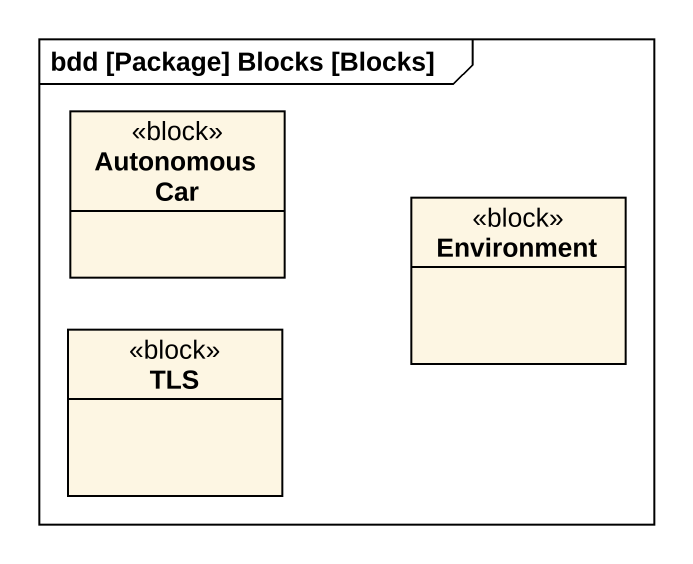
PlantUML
@startuml
mainframe bdd [Package] Blocks [Blocks]
hide circle
hide empty members
class "Autonomous Car" as Autonomous_Car <<block>>
class Environment <<block>>
class TLS <<block>>
@enduml
